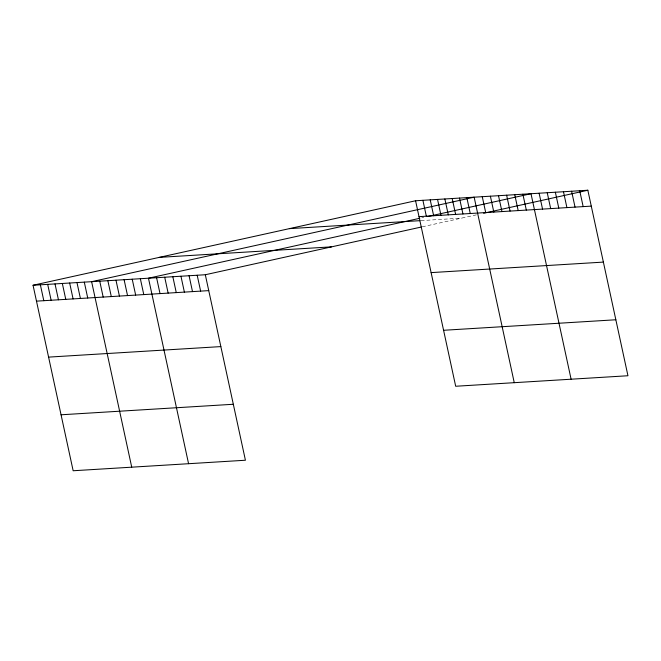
<?xml version="1.0" encoding="UTF-8"?>
<svg xmlns="http://www.w3.org/2000/svg" width="661" height="661" viewBox="0 0 661 661"><rect width="100%" height="100%" fill="white"/><g stroke="black" fill="none" stroke-linecap="round" stroke-linejoin="round"><path stroke-width="0.5" stroke-dasharray="3.31 2.48" d="M421.792 217.833L423.8 217.395M422.288 226.814L478.638 214.362M421.007 220.609L461.609 218.13"/><path stroke-width="0.99" d="M33.05 285.255L205.315 274.745L245.421 460.238L73.156 470.756L33.05 285.255L415.579 200.762L587.844 190.244L627.95 375.745L455.685 386.255L415.579 200.762M419.793 218.279L148.469 278.215L188.575 463.708M427.807 216.511L530.998 193.714L571.104 379.216M205.315 274.745L421.28 227.037M483.654 213.255L587.844 190.244M419.008 216.643L591.281 206.125M289.344 228.64L419.991 220.667M159.284 257.377L331.549 246.859M431.112 272.613L603.377 262.103M36.487 301.143L208.752 290.625M443.581 330.285L615.845 319.767M48.584 357.114L220.848 346.595M61.052 414.786L233.316 404.268M579.722 190.74L583.159 206.62M571.6 191.236L575.037 207.116M563.478 191.731L566.915 207.612M555.356 192.227L558.793 208.108M547.242 192.723L550.671 208.603M539.12 193.219L542.549 209.099M522.876 194.21L526.313 210.091M514.754 194.706L518.191 210.586M506.632 195.202L510.069 211.082M498.51 195.697L501.947 211.578M490.388 196.193L493.825 212.074M482.266 196.689L485.703 212.569M514.258 382.686L474.152 197.185L91.623 281.685L131.729 467.178M466.823 197.631L470.26 213.511M459.502 198.077L462.94 213.957M452.182 198.523L455.619 214.412M444.861 198.969L448.298 214.858M437.541 199.415L440.978 215.304M430.22 199.862L433.657 215.75M422.9 200.308L426.337 216.197M197.193 275.24L200.63 291.121M189.071 275.736L192.508 291.617M180.949 276.232L184.386 292.112M172.835 276.728L176.264 292.608M164.713 277.223L168.142 293.104M156.591 277.719L160.02 293.6M140.347 278.711L143.784 294.591M132.225 279.206L135.662 295.087M124.103 279.702L127.54 295.583M115.981 280.198L119.418 296.078M107.859 280.694L111.296 296.574M99.745 281.189L103.174 297.07M84.302 282.131L87.731 298.012M76.982 282.577L80.411 298.458M69.653 283.024L73.09 298.904M62.332 283.47L65.769 299.35M55.012 283.916L58.449 299.797M47.691 284.362L51.128 300.251M40.371 284.808L43.808 300.697"/></g></svg>
